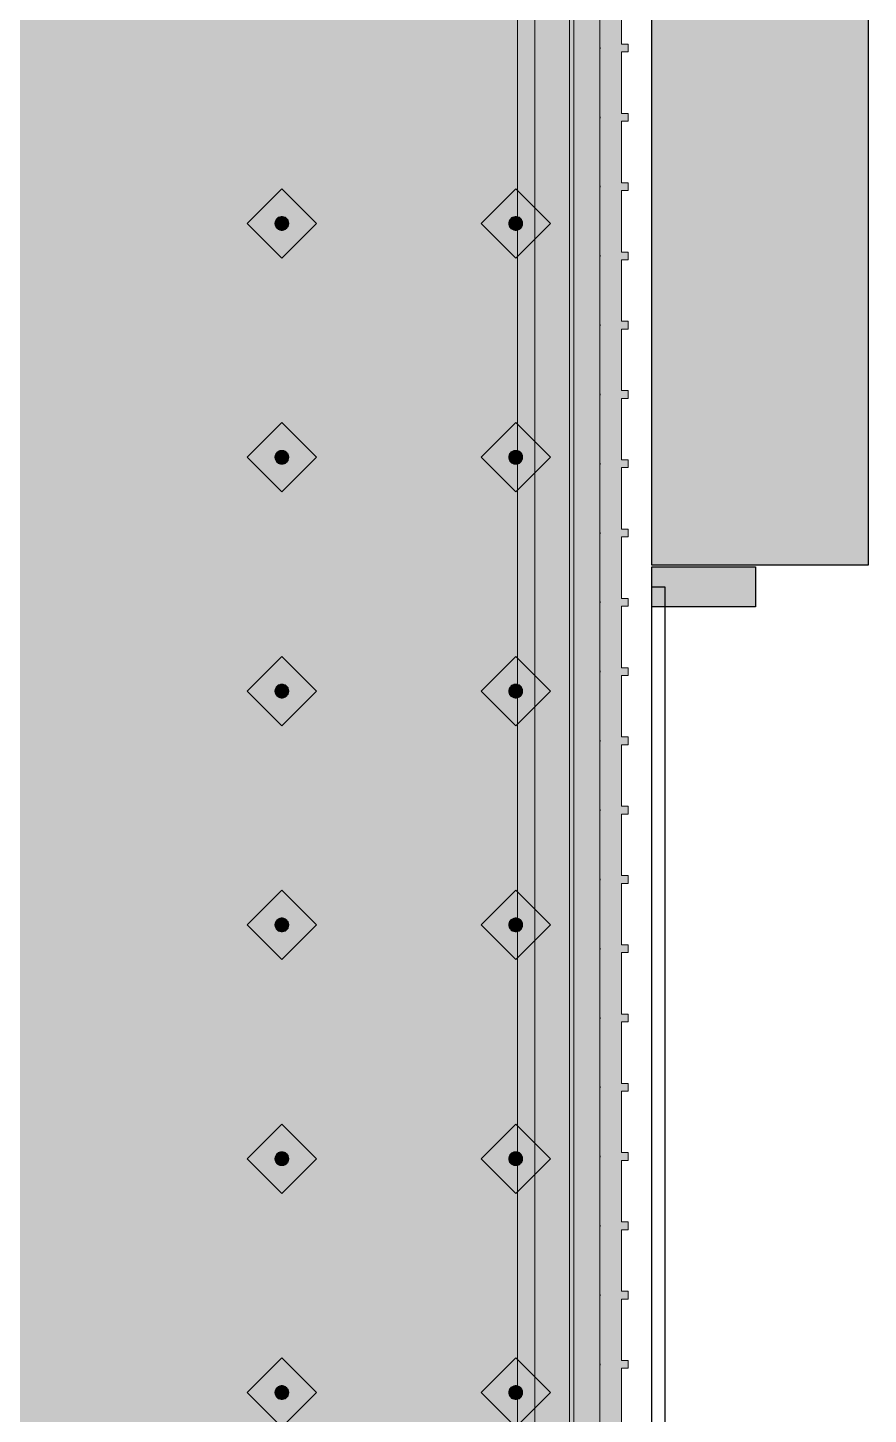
# Model space of a CAD drawing. Header units: metres. Extents: x 2172.2 to 2210.6, y 415.3 to 458.1.
# Drawn here: x 2209.591 to 2210.561, y 434.449 to 436.05 of the extents above; entities that cross this region are included whole.
import ezdxf

# ---------------------------------------------------------------- set-up
doc = ezdxf.new("R2010")
doc.units = ezdxf.units.M
for name, color, linetype, lineweight in [('NC_N1_BANQUETTES', 7, 'CONTINUOUS', 13), ('NC_N1_FLOOR_DECOR', 32, 'CONTINUOUS', 13), ('NC_N1_GLAZING', 4, 'CONTINUOUS', 13), ('NC_N1_WALLS', 7, 'CONTINUOUS', 25)]:
    doc.layers.add(name, color=color, linetype=linetype, lineweight=lineweight)

# ---------------------------------------------------------------- blocks, each defined once
blk = doc.blocks.new('NC_N1_ARCHITECTURE')
at = {"layer": 'NC_N1_WALLS', "true_color": 0xe7e6e1}
for points in [[(20.31142, 2.791096), (20.56142, 2.791096), (20.56142, 1.429485), (20.31142, 1.429485)], [(20.431419, 1.427485), (20.431419, 1.381485), (20.31142, 1.381485), (20.31142, 1.427485)]]:
    blk.add_hatch(color=256, dxfattribs=at).paths.add_polyline_path(points)
at = {"layer": 'NC_N1_GLAZING', "linetype": 'CONTINUOUS', "lineweight": -2}
blk.add_lwpolyline([(20.32642, -3.945515), (20.31142, -3.945515), (20.31142, 1.404485), (20.32642, 1.404485)], close=True, dxfattribs=at)
at = {"layer": 'NC_N1_WALLS', "linetype": 'CONTINUOUS', "lineweight": -2}
for points in [[(20.31142, 2.791096), (20.56142, 2.791096), (20.56142, 1.429485), (20.31142, 1.429485)], [(20.431419, 1.427485), (20.431419, 1.381485), (20.31142, 1.381485), (20.31142, 1.427485)]]:
    blk.add_lwpolyline(points, close=True, dxfattribs=at)
blk = doc.blocks.new('NC_N1_MIXED_FLOOR_TRIANGLE_L_3')
at = {"true_color": 0xeff0ee}
h = blk.add_hatch(color=256, dxfattribs=at)
h.dxf.hatch_style = 1
h.paths.add_polyline_path([(20.1194, 2.6407), (20.1194, 2.6399), (20.1195, 2.6395), (20.1202, 2.6236), (20.1205, 2.6212), (20.1209, 2.6188), (20.1217, 2.6165), (20.1226, 2.6142), (20.1238, 2.612), (20.1251, 2.61), (20.1267, 2.6081), (20.1284, 2.6064), (20.1303, 2.6048), (20.1323, 2.6034), (20.1345, 2.6023), (20.1368, 2.6013), (20.1391, 2.6006), (20.1415, 2.6001), (20.143, 2.6), (20.144, 2.5999), (20.1598, 2.5991), (20.1611, 2.5991), (20.2171, 2.5991), (20.2514, 2.5991), (20.2514, -5.093), (12.4273, 2.7311), (20.1194, 2.7311), (20.1194, 2.6753)])
at = {"color": 0, "linetype": 'CONTINUOUS', "lineweight": -2, "true_color": 0xa5b2b8}
blk.add_lwpolyline([(20.2514, 2.5991), (20.2514, -5.093)], dxfattribs=at)
at = {"color": 0, "linetype": 'CONTINUOUS', "lineweight": -2, "true_color": 0xa38246}
for points in [[(20.2164, 2.5641), (20.2164, -5.0085)], [(20.1564, 2.5042), (20.1564, -4.8636)]]:
    blk.add_lwpolyline(points, dxfattribs=at)
at = {"color": 0, "linetype": 'CONTINUOUS', "lineweight": -2, "true_color": 0x778fa0}
blk.add_lwpolyline([(20.1764, 2.5241), (20.1764, -4.9119)], dxfattribs=at)
blk = doc.blocks.new('NC_N1_TRIANGLE_L_BANQUETTE')
at = {"true_color": 0x778fa0}
h = blk.add_hatch(color=256, dxfattribs=at)
h.dxf.hatch_style = 1
h.paths.add_polyline_path([(0.027, 0.92), (0.027, 0.929), (0.035, 0.929), (0.035, 1), (0.027, 1), (0.027, 1.009), (0.035, 1.009), (0.035, 1.08), (0.027, 1.08), (0.027, 1.089), (0.035, 1.089), (0.035, 1.16), (0.027, 1.16), (0.027, 1.169), (0.035, 1.169), (0.035, 1.24), (0.027, 1.24), (0.027, 1.249), (0.035, 1.249), (0.035, 1.32), (0.027, 1.32), (0.027, 1.329), (0.035, 1.329), (0.035, 1.4), (0.027, 1.4), (0.027, 1.409), (0.035, 1.409), (0.035, 1.48), (0.027, 1.48), (0.027, 1.489), (0.035, 1.489), (0.035, 1.56), (0.027, 1.56), (0.027, 1.569), (0.035, 1.569), (0.035, 1.64), (0.027, 1.64), (0.027, 1.649), (0.035, 1.649), (0.035, 1.72), (0.027, 1.72), (0.027, 1.729), (0.035, 1.729), (0.035, 1.8), (0.027, 1.8), (0.027, 1.809), (0.035, 1.809), (0.035, 1.88), (0.027, 1.88), (0.027, 1.889), (0.035, 1.889), (0.035, 1.96), (0.027, 1.96), (0.027, 1.969), (0.035, 1.969), (0.035, 2.04), (0.027, 2.04), (0.027, 2.049), (0.035, 2.049), (0.035, 2.12), (0.027, 2.12), (0.027, 2.129), (0.035, 2.129), (0.035, 2.2), (0.027, 2.2), (0.027, 2.209), (0.035, 2.209), (0.035, 2.28), (0.027, 2.28), (0.027, 2.289), (0.035, 2.289), (0.035, 2.36), (0.027, 2.36), (0.027, 2.369), (0.035, 2.369), (0.035, 2.44), (0.027, 2.44), (0.027, 2.449), (0.035, 2.449), (0.035, 2.52), (0.027, 2.52), (0.027, 2.529), (0.035, 2.529), (0.035, 2.6), (0.027, 2.6), (0.027, 2.609), (0.035, 2.609), (0.035, 2.68), (0.027, 2.68), (0.027, 2.689), (0.035, 2.689), (0.035, 2.76), (0.027, 2.76), (0.027, 2.769), (0.035, 2.769), (0.035, 2.84), (0.027, 2.84), (0.027, 2.849), (0.035, 2.849), (0.035, 2.92), (0.027, 2.92), (0.027, 2.929), (0.035, 2.929), (0.035, 3), (0.027, 3), (0.027, 3.009), (0.035, 3.009), (0.035, 3.08), (0.027, 3.08), (0.027, 3.089), (0.035, 3.089), (0.035, 3.16), (0.027, 3.16), (0.027, 3.169), (0.035, 3.169), (0.035, 3.24), (0.027, 3.24), (0.027, 3.249), (0.035, 3.249), (0.035, 3.32), (0.027, 3.32), (0.027, 3.329), (0.035, 3.329), (0.035, 3.4), (0.027, 3.4), (0.027, 3.409), (0.035, 3.409), (0.035, 3.48), (0.027, 3.48), (0.027, 3.489), (0.035, 3.489), (0.035, 3.56), (0.027, 3.56), (0.027, 3.569), (0.035, 3.569), (0.035, 3.64), (0.027, 3.64), (0.027, 3.649), (0.035, 3.649), (0.035, 3.72), (0.027, 3.72), (0.027, 3.729), (0.035, 3.729), (0.035, 3.8), (0.027, 3.8), (0.027, 3.809), (0.035, 3.809), (0.035, 3.88), (0.027, 3.88), (0.027, 3.889), (0.035, 3.889), (0.035, 3.96), (0.027, 3.96), (0.027, 3.969), (0.035, 3.969), (0.035, 4.04), (0.027, 4.04), (0.027, 4.049), (0.035, 4.049), (0.035, 4.12), (0.027, 4.12), (0.027, 4.129), (0.035, 4.129), (0.035, 4.2), (0.027, 4.2), (0.027, 4.209), (0.035, 4.209), (0.035, 4.28), (0.027, 4.28), (0.027, 4.289), (0.035, 4.289), (0.035, 4.35), (0.8, 4.35), (0.8, 0.8), (4.35, 0.8), (4.35, 0.035), (4.289, 0.035), (4.289, 0.027), (4.28, 0.027), (4.28, 0.035), (4.209, 0.035), (4.209, 0.027), (4.2, 0.027), (4.2, 0.035), (4.129, 0.035), (4.129, 0.027), (4.12, 0.027), (4.12, 0.035), (4.049, 0.035), (4.049, 0.027), (4.04, 0.027), (4.04, 0.035), (3.969, 0.035), (3.969, 0.027), (3.96, 0.027), (3.96, 0.035), (3.889, 0.035), (3.889, 0.027), (3.88, 0.027), (3.88, 0.035), (3.809, 0.035), (3.809, 0.027), (3.8, 0.027), (3.8, 0.035), (3.729, 0.035), (3.729, 0.027), (3.72, 0.027), (3.72, 0.035), (3.649, 0.035), (3.649, 0.027), (3.64, 0.027), (3.64, 0.035), (3.569, 0.035), (3.569, 0.027), (3.56, 0.027), (3.56, 0.035), (3.489, 0.035), (3.489, 0.027), (3.48, 0.027), (3.48, 0.035), (3.409, 0.035), (3.409, 0.027), (3.4, 0.027), (3.4, 0.035), (3.329, 0.035), (3.329, 0.027), (3.32, 0.027), (3.32, 0.035), (3.249, 0.035), (3.249, 0.027), (3.24, 0.027), (3.24, 0.035), (3.169, 0.035), (3.169, 0.027), (3.16, 0.027), (3.16, 0.035), (3.089, 0.035), (3.089, 0.027), (3.08, 0.027), (3.08, 0.035), (3.009, 0.035), (3.009, 0.027), (3, 0.027), (3, 0.035), (2.929, 0.035), (2.929, 0.027), (2.92, 0.027), (2.92, 0.035), (2.849, 0.035), (2.849, 0.027), (2.84, 0.027), (2.84, 0.035), (2.769, 0.035), (2.769, 0.027), (2.76, 0.027), (2.76, 0.035), (2.689, 0.035), (2.689, 0.027), (2.68, 0.027), (2.68, 0.035), (2.609, 0.035), (2.609, 0.027), (2.6, 0.027), (2.6, 0.035), (2.529, 0.035), (2.529, 0.027), (2.52, 0.027), (2.52, 0.035), (2.449, 0.035), (2.449, 0.027), (2.44, 0.027), (2.44, 0.035), (2.369, 0.035), (2.369, 0.027), (2.36, 0.027), (2.36, 0.035), (2.289, 0.035), (2.289, 0.027), (2.28, 0.027), (2.28, 0.035), (2.209, 0.035), (2.209, 0.027), (2.2, 0.027), (2.2, 0.035), (2.129, 0.035), (2.129, 0.027), (2.12, 0.027), (2.12, 0.035), (2.049, 0.035), (2.049, 0.027), (2.04, 0.027), (2.04, 0.035), (1.969, 0.035), (1.969, 0.027), (1.96, 0.027), (1.96, 0.035), (1.889, 0.035), (1.889, 0.027), (1.88, 0.027), (1.88, 0.035), (1.809, 0.035), (1.809, 0.027), (1.8, 0.027), (1.8, 0.035), (1.729, 0.035), (1.729, 0.027), (1.72, 0.027), (1.72, 0.035), (1.649, 0.035), (1.649, 0.027), (1.64, 0.027), (1.64, 0.035), (1.569, 0.035), (1.569, 0.027), (1.56, 0.027), (1.56, 0.035), (1.489, 0.035), (1.489, 0.027), (1.48, 0.027), (1.48, 0.035), (1.409, 0.035), (1.409, 0.027), (1.4, 0.027), (1.4, 0.035), (1.329, 0.035), (1.329, 0.027), (1.32, 0.027), (1.32, 0.035), (1.249, 0.035), (1.249, 0.027), (1.24, 0.027), (1.24, 0.035), (1.169, 0.035), (1.169, 0.027), (1.16, 0.027), (1.16, 0.035), (1.089, 0.035), (1.089, 0.027), (1.08, 0.027), (1.08, 0.035), (1.009, 0.035), (1.009, 0.027), (1, 0.027), (1, 0.035), (0.929, 0.035), (0.929, 0.027), (0.92, 0.027), (0.92, 0.035), (0.849, 0.035), (0.849, 0.027), (0.84, 0.027), (0.84, 0.035), (0.769, 0.035), (0.769, 0.027), (0.76, 0.027), (0.76, 0.035), (0.689, 0.035), (0.689, 0.027), (0.68, 0.027), (0.68, 0.035), (0.609, 0.035), (0.609, 0.027), (0.6, 0.027), (0.6, 0.035), (0.529, 0.035), (0.529, 0.027), (0.52, 0.027), (0.52, 0.035), (0.45, 0.035), (0.45, 0.048), (0.448, 0.048), (0.448, 0.092), (0.45, 0.092), (0.45, 0.45), (0.035, 0.45), (0.035, 0.52), (0.027, 0.52), (0.027, 0.529), (0.035, 0.529), (0.035, 0.6), (0.027, 0.6), (0.027, 0.609), (0.035, 0.609), (0.035, 0.68), (0.027, 0.68), (0.027, 0.689), (0.035, 0.689), (0.035, 0.76), (0.027, 0.76), (0.027, 0.769), (0.035, 0.769), (0.035, 0.84), (0.027, 0.84), (0.027, 0.849), (0.035, 0.849), (0.035, 0.92)])
at = {"true_color": 0xa38246}
h = blk.add_hatch(color=256, dxfattribs=at)
h.dxf.hatch_style = 1
h.paths.add_polyline_path([(0.165, 2.317), (0.165, 2.3162), (0.1648, 2.3154), (0.1647, 2.3147), (0.1644, 2.3139), (0.1641, 2.3132), (0.1637, 2.3126), (0.1632, 2.3119), (0.1627, 2.3113), (0.1621, 2.3108), (0.1614, 2.3103), (0.1608, 2.3099), (0.1601, 2.3096), (0.1593, 2.3093), (0.1586, 2.3092), (0.1578, 2.309), (0.157, 2.309), (0.1562, 2.309), (0.1554, 2.3092), (0.1547, 2.3093), (0.1539, 2.3096), (0.1532, 2.3099), (0.1526, 2.3103), (0.1519, 2.3108), (0.1513, 2.3113), (0.1508, 2.3119), (0.1503, 2.3126), (0.1499, 2.3132), (0.1496, 2.3139), (0.1493, 2.3147), (0.1492, 2.3154), (0.149, 2.3162), (0.149, 2.317), (0.149, 2.3178), (0.1492, 2.3186), (0.1493, 2.3193), (0.1496, 2.3201), (0.1499, 2.3208), (0.1503, 2.3214), (0.1508, 2.3221), (0.1513, 2.3227), (0.1519, 2.3232), (0.1526, 2.3237), (0.1532, 2.3241), (0.1539, 2.3244), (0.1547, 2.3247), (0.1554, 2.3248), (0.1562, 2.325), (0.157, 2.325), (0.1578, 2.325), (0.1586, 2.3248), (0.1593, 2.3247), (0.1601, 2.3244), (0.1608, 2.3241), (0.1614, 2.3237), (0.1621, 2.3232), (0.1627, 2.3227), (0.1632, 2.3221), (0.1637, 2.3214), (0.1641, 2.3208), (0.1644, 2.3201), (0.1647, 2.3193), (0.1648, 2.3186), (0.165, 2.3178)])
h = blk.add_hatch(color=256, dxfattribs=at)
h.dxf.hatch_style = 1
h.paths.add_polyline_path([(0.435, 2.317), (0.435, 2.3162), (0.4348, 2.3154), (0.4347, 2.3147), (0.4344, 2.3139), (0.4341, 2.3132), (0.4337, 2.3126), (0.4332, 2.3119), (0.4327, 2.3113), (0.4321, 2.3108), (0.4314, 2.3103), (0.4308, 2.3099), (0.4301, 2.3096), (0.4293, 2.3093), (0.4286, 2.3092), (0.4278, 2.309), (0.427, 2.309), (0.4262, 2.309), (0.4254, 2.3092), (0.4247, 2.3093), (0.4239, 2.3096), (0.4232, 2.3099), (0.4226, 2.3103), (0.4219, 2.3108), (0.4213, 2.3113), (0.4208, 2.3119), (0.4203, 2.3126), (0.4199, 2.3132), (0.4196, 2.3139), (0.4193, 2.3147), (0.4192, 2.3154), (0.419, 2.3162), (0.419, 2.317), (0.419, 2.3178), (0.4192, 2.3186), (0.4193, 2.3193), (0.4196, 2.3201), (0.4199, 2.3208), (0.4203, 2.3214), (0.4208, 2.3221), (0.4213, 2.3227), (0.4219, 2.3232), (0.4226, 2.3237), (0.4232, 2.3241), (0.4239, 2.3244), (0.4247, 2.3247), (0.4254, 2.3248), (0.4262, 2.325), (0.427, 2.325), (0.4278, 2.325), (0.4286, 2.3248), (0.4293, 2.3247), (0.4301, 2.3244), (0.4308, 2.3241), (0.4314, 2.3237), (0.4321, 2.3232), (0.4327, 2.3227), (0.4332, 2.3221), (0.4337, 2.3214), (0.4341, 2.3208), (0.4344, 2.3201), (0.4347, 2.3193), (0.4348, 2.3186), (0.435, 2.3178)])
h = blk.add_hatch(color=256, dxfattribs=at)
h.dxf.hatch_style = 1
h.paths.add_polyline_path([(0.165, 2.047), (0.165, 2.0462), (0.1648, 2.0454), (0.1647, 2.0447), (0.1644, 2.0439), (0.1641, 2.0432), (0.1637, 2.0426), (0.1632, 2.0419), (0.1627, 2.0413), (0.1621, 2.0408), (0.1614, 2.0403), (0.1608, 2.0399), (0.1601, 2.0396), (0.1593, 2.0393), (0.1586, 2.0392), (0.1578, 2.039), (0.157, 2.039), (0.1562, 2.039), (0.1554, 2.0392), (0.1547, 2.0393), (0.1539, 2.0396), (0.1532, 2.0399), (0.1526, 2.0403), (0.1519, 2.0408), (0.1513, 2.0413), (0.1508, 2.0419), (0.1503, 2.0426), (0.1499, 2.0432), (0.1496, 2.0439), (0.1493, 2.0447), (0.1492, 2.0454), (0.149, 2.0462), (0.149, 2.047), (0.149, 2.0478), (0.1492, 2.0486), (0.1493, 2.0493), (0.1496, 2.0501), (0.1499, 2.0508), (0.1503, 2.0514), (0.1508, 2.0521), (0.1513, 2.0527), (0.1519, 2.0532), (0.1526, 2.0537), (0.1532, 2.0541), (0.1539, 2.0544), (0.1547, 2.0547), (0.1554, 2.0548), (0.1562, 2.055), (0.157, 2.055), (0.1578, 2.055), (0.1586, 2.0548), (0.1593, 2.0547), (0.1601, 2.0544), (0.1608, 2.0541), (0.1614, 2.0537), (0.1621, 2.0532), (0.1627, 2.0527), (0.1632, 2.0521), (0.1637, 2.0514), (0.1641, 2.0508), (0.1644, 2.0501), (0.1647, 2.0493), (0.1648, 2.0486), (0.165, 2.0478)])
h = blk.add_hatch(color=256, dxfattribs=at)
h.dxf.hatch_style = 1
h.paths.add_polyline_path([(0.435, 2.047), (0.435, 2.0462), (0.4348, 2.0454), (0.4347, 2.0447), (0.4344, 2.0439), (0.4341, 2.0432), (0.4337, 2.0426), (0.4332, 2.0419), (0.4327, 2.0413), (0.4321, 2.0408), (0.4314, 2.0403), (0.4308, 2.0399), (0.4301, 2.0396), (0.4293, 2.0393), (0.4286, 2.0392), (0.4278, 2.039), (0.427, 2.039), (0.4262, 2.039), (0.4254, 2.0392), (0.4247, 2.0393), (0.4239, 2.0396), (0.4232, 2.0399), (0.4226, 2.0403), (0.4219, 2.0408), (0.4213, 2.0413), (0.4208, 2.0419), (0.4203, 2.0426), (0.4199, 2.0432), (0.4196, 2.0439), (0.4193, 2.0447), (0.4192, 2.0454), (0.419, 2.0462), (0.419, 2.047), (0.419, 2.0478), (0.4192, 2.0486), (0.4193, 2.0493), (0.4196, 2.0501), (0.4199, 2.0508), (0.4203, 2.0514), (0.4208, 2.0521), (0.4213, 2.0527), (0.4219, 2.0532), (0.4226, 2.0537), (0.4232, 2.0541), (0.4239, 2.0544), (0.4247, 2.0547), (0.4254, 2.0548), (0.4262, 2.055), (0.427, 2.055), (0.4278, 2.055), (0.4286, 2.0548), (0.4293, 2.0547), (0.4301, 2.0544), (0.4308, 2.0541), (0.4314, 2.0537), (0.4321, 2.0532), (0.4327, 2.0527), (0.4332, 2.0521), (0.4337, 2.0514), (0.4341, 2.0508), (0.4344, 2.0501), (0.4347, 2.0493), (0.4348, 2.0486), (0.435, 2.0478)])
h = blk.add_hatch(color=256, dxfattribs=at)
h.dxf.hatch_style = 1
h.paths.add_polyline_path([(0.165, 1.777), (0.165, 1.7762), (0.1648, 1.7754), (0.1647, 1.7747), (0.1644, 1.7739), (0.1641, 1.7732), (0.1637, 1.7726), (0.1632, 1.7719), (0.1627, 1.7713), (0.1621, 1.7708), (0.1614, 1.7703), (0.1608, 1.7699), (0.1601, 1.7696), (0.1593, 1.7693), (0.1586, 1.7692), (0.1578, 1.769), (0.157, 1.769), (0.1562, 1.769), (0.1554, 1.7692), (0.1547, 1.7693), (0.1539, 1.7696), (0.1532, 1.7699), (0.1526, 1.7703), (0.1519, 1.7708), (0.1513, 1.7713), (0.1508, 1.7719), (0.1503, 1.7726), (0.1499, 1.7732), (0.1496, 1.7739), (0.1493, 1.7747), (0.1492, 1.7754), (0.149, 1.7762), (0.149, 1.777), (0.149, 1.7778), (0.1492, 1.7786), (0.1493, 1.7793), (0.1496, 1.7801), (0.1499, 1.7808), (0.1503, 1.7814), (0.1508, 1.7821), (0.1513, 1.7827), (0.1519, 1.7832), (0.1526, 1.7837), (0.1532, 1.7841), (0.1539, 1.7844), (0.1547, 1.7847), (0.1554, 1.7848), (0.1562, 1.785), (0.157, 1.785), (0.1578, 1.785), (0.1586, 1.7848), (0.1593, 1.7847), (0.1601, 1.7844), (0.1608, 1.7841), (0.1614, 1.7837), (0.1621, 1.7832), (0.1627, 1.7827), (0.1632, 1.7821), (0.1637, 1.7814), (0.1641, 1.7808), (0.1644, 1.7801), (0.1647, 1.7793), (0.1648, 1.7786), (0.165, 1.7778)])
h = blk.add_hatch(color=256, dxfattribs=at)
h.dxf.hatch_style = 1
h.paths.add_polyline_path([(0.435, 1.777), (0.435, 1.7762), (0.4348, 1.7754), (0.4347, 1.7747), (0.4344, 1.7739), (0.4341, 1.7732), (0.4337, 1.7726), (0.4332, 1.7719), (0.4327, 1.7713), (0.4321, 1.7708), (0.4314, 1.7703), (0.4308, 1.7699), (0.4301, 1.7696), (0.4293, 1.7693), (0.4286, 1.7692), (0.4278, 1.769), (0.427, 1.769), (0.4262, 1.769), (0.4254, 1.7692), (0.4247, 1.7693), (0.4239, 1.7696), (0.4232, 1.7699), (0.4226, 1.7703), (0.4219, 1.7708), (0.4213, 1.7713), (0.4208, 1.7719), (0.4203, 1.7726), (0.4199, 1.7732), (0.4196, 1.7739), (0.4193, 1.7747), (0.4192, 1.7754), (0.419, 1.7762), (0.419, 1.777), (0.419, 1.7778), (0.4192, 1.7786), (0.4193, 1.7793), (0.4196, 1.7801), (0.4199, 1.7808), (0.4203, 1.7814), (0.4208, 1.7821), (0.4213, 1.7827), (0.4219, 1.7832), (0.4226, 1.7837), (0.4232, 1.7841), (0.4239, 1.7844), (0.4247, 1.7847), (0.4254, 1.7848), (0.4262, 1.785), (0.427, 1.785), (0.4278, 1.785), (0.4286, 1.7848), (0.4293, 1.7847), (0.4301, 1.7844), (0.4308, 1.7841), (0.4314, 1.7837), (0.4321, 1.7832), (0.4327, 1.7827), (0.4332, 1.7821), (0.4337, 1.7814), (0.4341, 1.7808), (0.4344, 1.7801), (0.4347, 1.7793), (0.4348, 1.7786), (0.435, 1.7778)])
h = blk.add_hatch(color=256, dxfattribs=at)
h.dxf.hatch_style = 1
h.paths.add_polyline_path([(0.165, 1.507), (0.165, 1.5062), (0.1648, 1.5054), (0.1647, 1.5047), (0.1644, 1.5039), (0.1641, 1.5032), (0.1637, 1.5026), (0.1632, 1.5019), (0.1627, 1.5013), (0.1621, 1.5008), (0.1614, 1.5003), (0.1608, 1.4999), (0.1601, 1.4996), (0.1593, 1.4993), (0.1586, 1.4992), (0.1578, 1.499), (0.157, 1.499), (0.1562, 1.499), (0.1554, 1.4992), (0.1547, 1.4993), (0.1539, 1.4996), (0.1532, 1.4999), (0.1526, 1.5003), (0.1519, 1.5008), (0.1513, 1.5013), (0.1508, 1.5019), (0.1503, 1.5026), (0.1499, 1.5032), (0.1496, 1.5039), (0.1493, 1.5047), (0.1492, 1.5054), (0.149, 1.5062), (0.149, 1.507), (0.149, 1.5078), (0.1492, 1.5086), (0.1493, 1.5093), (0.1496, 1.5101), (0.1499, 1.5108), (0.1503, 1.5114), (0.1508, 1.5121), (0.1513, 1.5127), (0.1519, 1.5132), (0.1526, 1.5137), (0.1532, 1.5141), (0.1539, 1.5144), (0.1547, 1.5147), (0.1554, 1.5148), (0.1562, 1.515), (0.157, 1.515), (0.1578, 1.515), (0.1586, 1.5148), (0.1593, 1.5147), (0.1601, 1.5144), (0.1608, 1.5141), (0.1614, 1.5137), (0.1621, 1.5132), (0.1627, 1.5127), (0.1632, 1.5121), (0.1637, 1.5114), (0.1641, 1.5108), (0.1644, 1.5101), (0.1647, 1.5093), (0.1648, 1.5086), (0.165, 1.5078)])
h = blk.add_hatch(color=256, dxfattribs=at)
h.dxf.hatch_style = 1
h.paths.add_polyline_path([(0.435, 1.507), (0.435, 1.5062), (0.4348, 1.5054), (0.4347, 1.5047), (0.4344, 1.5039), (0.4341, 1.5032), (0.4337, 1.5026), (0.4332, 1.5019), (0.4327, 1.5013), (0.4321, 1.5008), (0.4314, 1.5003), (0.4308, 1.4999), (0.4301, 1.4996), (0.4293, 1.4993), (0.4286, 1.4992), (0.4278, 1.499), (0.427, 1.499), (0.4262, 1.499), (0.4254, 1.4992), (0.4247, 1.4993), (0.4239, 1.4996), (0.4232, 1.4999), (0.4226, 1.5003), (0.4219, 1.5008), (0.4213, 1.5013), (0.4208, 1.5019), (0.4203, 1.5026), (0.4199, 1.5032), (0.4196, 1.5039), (0.4193, 1.5047), (0.4192, 1.5054), (0.419, 1.5062), (0.419, 1.507), (0.419, 1.5078), (0.4192, 1.5086), (0.4193, 1.5093), (0.4196, 1.5101), (0.4199, 1.5108), (0.4203, 1.5114), (0.4208, 1.5121), (0.4213, 1.5127), (0.4219, 1.5132), (0.4226, 1.5137), (0.4232, 1.5141), (0.4239, 1.5144), (0.4247, 1.5147), (0.4254, 1.5148), (0.4262, 1.515), (0.427, 1.515), (0.4278, 1.515), (0.4286, 1.5148), (0.4293, 1.5147), (0.4301, 1.5144), (0.4308, 1.5141), (0.4314, 1.5137), (0.4321, 1.5132), (0.4327, 1.5127), (0.4332, 1.5121), (0.4337, 1.5114), (0.4341, 1.5108), (0.4344, 1.5101), (0.4347, 1.5093), (0.4348, 1.5086), (0.435, 1.5078)])
h = blk.add_hatch(color=256, dxfattribs=at)
h.dxf.hatch_style = 1
h.paths.add_polyline_path([(0.165, 1.237), (0.165, 1.2362), (0.1648, 1.2354), (0.1647, 1.2347), (0.1644, 1.2339), (0.1641, 1.2332), (0.1637, 1.2326), (0.1632, 1.2319), (0.1627, 1.2313), (0.1621, 1.2308), (0.1614, 1.2303), (0.1608, 1.2299), (0.1601, 1.2296), (0.1593, 1.2293), (0.1586, 1.2292), (0.1578, 1.229), (0.157, 1.229), (0.1562, 1.229), (0.1554, 1.2292), (0.1547, 1.2293), (0.1539, 1.2296), (0.1532, 1.2299), (0.1526, 1.2303), (0.1519, 1.2308), (0.1513, 1.2313), (0.1508, 1.2319), (0.1503, 1.2326), (0.1499, 1.2332), (0.1496, 1.2339), (0.1493, 1.2347), (0.1492, 1.2354), (0.149, 1.2362), (0.149, 1.237), (0.149, 1.2378), (0.1492, 1.2386), (0.1493, 1.2393), (0.1496, 1.2401), (0.1499, 1.2408), (0.1503, 1.2414), (0.1508, 1.2421), (0.1513, 1.2427), (0.1519, 1.2432), (0.1526, 1.2437), (0.1532, 1.2441), (0.1539, 1.2444), (0.1547, 1.2447), (0.1554, 1.2448), (0.1562, 1.245), (0.157, 1.245), (0.1578, 1.245), (0.1586, 1.2448), (0.1593, 1.2447), (0.1601, 1.2444), (0.1608, 1.2441), (0.1614, 1.2437), (0.1621, 1.2432), (0.1627, 1.2427), (0.1632, 1.2421), (0.1637, 1.2414), (0.1641, 1.2408), (0.1644, 1.2401), (0.1647, 1.2393), (0.1648, 1.2386), (0.165, 1.2378)])
h = blk.add_hatch(color=256, dxfattribs=at)
h.dxf.hatch_style = 1
h.paths.add_polyline_path([(0.435, 1.237), (0.435, 1.2362), (0.4348, 1.2354), (0.4347, 1.2347), (0.4344, 1.2339), (0.4341, 1.2332), (0.4337, 1.2326), (0.4332, 1.2319), (0.4327, 1.2313), (0.4321, 1.2308), (0.4314, 1.2303), (0.4308, 1.2299), (0.4301, 1.2296), (0.4293, 1.2293), (0.4286, 1.2292), (0.4278, 1.229), (0.427, 1.229), (0.4262, 1.229), (0.4254, 1.2292), (0.4247, 1.2293), (0.4239, 1.2296), (0.4232, 1.2299), (0.4226, 1.2303), (0.4219, 1.2308), (0.4213, 1.2313), (0.4208, 1.2319), (0.4203, 1.2326), (0.4199, 1.2332), (0.4196, 1.2339), (0.4193, 1.2347), (0.4192, 1.2354), (0.419, 1.2362), (0.419, 1.237), (0.419, 1.2378), (0.4192, 1.2386), (0.4193, 1.2393), (0.4196, 1.2401), (0.4199, 1.2408), (0.4203, 1.2414), (0.4208, 1.2421), (0.4213, 1.2427), (0.4219, 1.2432), (0.4226, 1.2437), (0.4232, 1.2441), (0.4239, 1.2444), (0.4247, 1.2447), (0.4254, 1.2448), (0.4262, 1.245), (0.427, 1.245), (0.4278, 1.245), (0.4286, 1.2448), (0.4293, 1.2447), (0.4301, 1.2444), (0.4308, 1.2441), (0.4314, 1.2437), (0.4321, 1.2432), (0.4327, 1.2427), (0.4332, 1.2421), (0.4337, 1.2414), (0.4341, 1.2408), (0.4344, 1.2401), (0.4347, 1.2393), (0.4348, 1.2386), (0.435, 1.2378)])
h = blk.add_hatch(color=256, dxfattribs=at)
h.dxf.hatch_style = 1
h.paths.add_polyline_path([(0.165, 0.967), (0.165, 0.9662), (0.1648, 0.9654), (0.1647, 0.9647), (0.1644, 0.9639), (0.1641, 0.9632), (0.1637, 0.9626), (0.1632, 0.9619), (0.1627, 0.9613), (0.1621, 0.9608), (0.1614, 0.9603), (0.1608, 0.9599), (0.1601, 0.9596), (0.1593, 0.9593), (0.1586, 0.9592), (0.1578, 0.959), (0.157, 0.959), (0.1562, 0.959), (0.1554, 0.9592), (0.1547, 0.9593), (0.1539, 0.9596), (0.1532, 0.9599), (0.1526, 0.9603), (0.1519, 0.9608), (0.1513, 0.9613), (0.1508, 0.9619), (0.1503, 0.9626), (0.1499, 0.9632), (0.1496, 0.9639), (0.1493, 0.9647), (0.1492, 0.9654), (0.149, 0.9662), (0.149, 0.967), (0.149, 0.9678), (0.1492, 0.9686), (0.1493, 0.9693), (0.1496, 0.9701), (0.1499, 0.9708), (0.1503, 0.9714), (0.1508, 0.9721), (0.1513, 0.9727), (0.1519, 0.9732), (0.1526, 0.9737), (0.1532, 0.9741), (0.1539, 0.9744), (0.1547, 0.9747), (0.1554, 0.9748), (0.1562, 0.975), (0.157, 0.975), (0.1578, 0.975), (0.1586, 0.9748), (0.1593, 0.9747), (0.1601, 0.9744), (0.1608, 0.9741), (0.1614, 0.9737), (0.1621, 0.9732), (0.1627, 0.9727), (0.1632, 0.9721), (0.1637, 0.9714), (0.1641, 0.9708), (0.1644, 0.9701), (0.1647, 0.9693), (0.1648, 0.9686), (0.165, 0.9678)])
h = blk.add_hatch(color=256, dxfattribs=at)
h.dxf.hatch_style = 1
h.paths.add_polyline_path([(0.435, 0.967), (0.435, 0.9662), (0.4348, 0.9654), (0.4347, 0.9647), (0.4344, 0.9639), (0.4341, 0.9632), (0.4337, 0.9626), (0.4332, 0.9619), (0.4327, 0.9613), (0.4321, 0.9608), (0.4314, 0.9603), (0.4308, 0.9599), (0.4301, 0.9596), (0.4293, 0.9593), (0.4286, 0.9592), (0.4278, 0.959), (0.427, 0.959), (0.4262, 0.959), (0.4254, 0.9592), (0.4247, 0.9593), (0.4239, 0.9596), (0.4232, 0.9599), (0.4226, 0.9603), (0.4219, 0.9608), (0.4213, 0.9613), (0.4208, 0.9619), (0.4203, 0.9626), (0.4199, 0.9632), (0.4196, 0.9639), (0.4193, 0.9647), (0.4192, 0.9654), (0.419, 0.9662), (0.419, 0.967), (0.419, 0.9678), (0.4192, 0.9686), (0.4193, 0.9693), (0.4196, 0.9701), (0.4199, 0.9708), (0.4203, 0.9714), (0.4208, 0.9721), (0.4213, 0.9727), (0.4219, 0.9732), (0.4226, 0.9737), (0.4232, 0.9741), (0.4239, 0.9744), (0.4247, 0.9747), (0.4254, 0.9748), (0.4262, 0.975), (0.427, 0.975), (0.4278, 0.975), (0.4286, 0.9748), (0.4293, 0.9747), (0.4301, 0.9744), (0.4308, 0.9741), (0.4314, 0.9737), (0.4321, 0.9732), (0.4327, 0.9727), (0.4332, 0.9721), (0.4337, 0.9714), (0.4341, 0.9708), (0.4344, 0.9701), (0.4347, 0.9693), (0.4348, 0.9686), (0.435, 0.9678)])
at = {"color": 0, "linetype": 'CONTINUOUS', "lineweight": -2, "true_color": 0x2d3540}
blk.add_lwpolyline([(0.035, 0.689), (0.035, 0.76), (0.027, 0.76), (0.027, 0.769), (0.035, 0.769), (0.035, 0.84), (0.027, 0.84), (0.027, 0.849), (0.035, 0.849), (0.035, 0.92), (0.027, 0.92), (0.027, 0.929), (0.035, 0.929), (0.035, 1), (0.027, 1), (0.027, 1.009), (0.035, 1.009), (0.035, 1.08), (0.027, 1.08), (0.027, 1.089), (0.035, 1.089), (0.035, 1.16), (0.027, 1.16), (0.027, 1.169), (0.035, 1.169), (0.035, 1.24), (0.027, 1.24), (0.027, 1.249), (0.035, 1.249), (0.035, 1.32), (0.027, 1.32), (0.027, 1.329), (0.035, 1.329), (0.035, 1.4), (0.027, 1.4), (0.027, 1.409), (0.035, 1.409), (0.035, 1.48), (0.027, 1.48), (0.027, 1.489), (0.035, 1.489), (0.035, 1.56), (0.027, 1.56), (0.027, 1.569), (0.035, 1.569), (0.035, 1.64), (0.027, 1.64), (0.027, 1.649), (0.035, 1.649), (0.035, 1.72), (0.027, 1.72), (0.027, 1.729), (0.035, 1.729), (0.035, 1.8), (0.027, 1.8), (0.027, 1.809), (0.035, 1.809), (0.035, 1.88), (0.027, 1.88), (0.027, 1.889), (0.035, 1.889), (0.035, 1.96), (0.027, 1.96), (0.027, 1.969), (0.035, 1.969), (0.035, 2.04), (0.027, 2.04), (0.027, 2.049), (0.035, 2.049), (0.035, 2.12), (0.027, 2.12), (0.027, 2.129), (0.035, 2.129), (0.035, 2.2), (0.027, 2.2), (0.027, 2.209), (0.035, 2.209), (0.035, 2.28), (0.027, 2.28), (0.027, 2.289), (0.035, 2.289), (0.035, 2.36)], dxfattribs=at)
at = {"color": 0, "linetype": 'CONTINUOUS', "lineweight": -2, "true_color": 0xa38246}
for points in [[(0.06, 0.689), (0.06, 0.76), (0.0599, 0.7625), (0.0596, 0.7645), (0.0599, 0.7665), (0.06, 0.769), (0.06, 0.84), (0.0599, 0.8425), (0.0596, 0.8445), (0.0599, 0.8465), (0.06, 0.849), (0.06, 0.92), (0.0599, 0.9225), (0.0596, 0.9245), (0.0599, 0.9265), (0.06, 0.929), (0.06, 1), (0.0599, 1.0025), (0.0596, 1.0045), (0.0599, 1.0065), (0.06, 1.009), (0.06, 1.08), (0.0599, 1.0825), (0.0596, 1.0845), (0.0599, 1.0865), (0.06, 1.089), (0.06, 1.16), (0.0599, 1.1625), (0.0596, 1.1645), (0.0599, 1.1665), (0.06, 1.169), (0.06, 1.24), (0.0599, 1.2425), (0.0596, 1.2445), (0.0599, 1.2465), (0.06, 1.249), (0.06, 1.32), (0.0599, 1.3225), (0.0596, 1.3245), (0.0599, 1.3265), (0.06, 1.329), (0.06, 1.4), (0.0599, 1.4025), (0.0596, 1.4045), (0.0599, 1.4065), (0.06, 1.409), (0.06, 1.48), (0.0599, 1.4825), (0.0596, 1.4845), (0.0599, 1.4865), (0.06, 1.489), (0.06, 1.56), (0.0599, 1.5625), (0.0596, 1.5645), (0.0599, 1.5665), (0.06, 1.569), (0.06, 1.64), (0.0599, 1.6425), (0.0596, 1.6445), (0.0599, 1.6465), (0.06, 1.649), (0.06, 1.72), (0.0599, 1.7225), (0.0596, 1.7245), (0.0599, 1.7265), (0.06, 1.729), (0.06, 1.8), (0.0599, 1.8025), (0.0596, 1.8045), (0.0599, 1.8065), (0.06, 1.809), (0.06, 1.88), (0.0599, 1.8825), (0.0596, 1.8845), (0.0599, 1.8865), (0.06, 1.889), (0.06, 1.96), (0.0599, 1.9625), (0.0596, 1.9645), (0.0599, 1.9665), (0.06, 1.969), (0.06, 2.04), (0.0599, 2.0425), (0.0596, 2.0445), (0.0599, 2.0465), (0.06, 2.049), (0.06, 2.12), (0.0599, 2.1225), (0.0596, 2.1245), (0.0599, 2.1265), (0.06, 2.129), (0.06, 2.2), (0.0599, 2.2025), (0.0596, 2.2045), (0.0599, 2.2065), (0.06, 2.209), (0.06, 2.28), (0.0599, 2.2825), (0.0596, 2.2845), (0.0599, 2.2865), (0.06, 2.289), (0.06, 2.36)], [(0.09, 0.689), (0.09, 0.76), (0.0898, 0.7645), (0.09, 0.769), (0.09, 0.84), (0.0898, 0.8445), (0.09, 0.849), (0.09, 0.92), (0.0898, 0.9245), (0.09, 0.929), (0.09, 1), (0.0898, 1.0045), (0.09, 1.009), (0.09, 1.08), (0.0898, 1.0845), (0.09, 1.089), (0.09, 1.16), (0.0898, 1.1645), (0.09, 1.169), (0.09, 1.24), (0.0898, 1.2445), (0.09, 1.249), (0.09, 1.32), (0.0898, 1.3245), (0.09, 1.329), (0.09, 1.4), (0.0898, 1.4045), (0.09, 1.409), (0.09, 1.48), (0.0898, 1.4845), (0.09, 1.489), (0.09, 1.56), (0.0898, 1.5645), (0.09, 1.569), (0.09, 1.64), (0.0898, 1.6445), (0.09, 1.649), (0.09, 1.72), (0.0898, 1.7245), (0.09, 1.729), (0.09, 1.8), (0.0898, 1.8045), (0.09, 1.809), (0.09, 1.88), (0.0898, 1.8845), (0.09, 1.889), (0.09, 1.96), (0.0898, 1.9645), (0.09, 1.969), (0.09, 2.04), (0.0898, 2.0445), (0.09, 2.049), (0.09, 2.12), (0.0898, 2.1245), (0.09, 2.129), (0.09, 2.2), (0.0898, 2.2045), (0.09, 2.209), (0.09, 2.28), (0.0898, 2.2845), (0.09, 2.289), (0.09, 2.36)]]:
    blk.add_lwpolyline(points, dxfattribs=at)
at = {"color": 0, "linetype": 'CONTINUOUS', "lineweight": -2, "true_color": 0xbfccd3}
for points in [[(0.157, 2.277), (0.197, 2.317), (0.157, 2.357), (0.117, 2.317)], [(0.427, 2.277), (0.467, 2.317), (0.427, 2.357), (0.387, 2.317)], [(0.157, 2.007), (0.197, 2.047), (0.157, 2.087), (0.117, 2.047)], [(0.427, 2.007), (0.467, 2.047), (0.427, 2.087), (0.387, 2.047)], [(0.157, 1.737), (0.197, 1.777), (0.157, 1.817), (0.117, 1.777)], [(0.427, 1.737), (0.467, 1.777), (0.427, 1.817), (0.387, 1.777)], [(0.157, 1.467), (0.197, 1.507), (0.157, 1.547), (0.117, 1.507)], [(0.427, 1.467), (0.467, 1.507), (0.427, 1.547), (0.387, 1.507)], [(0.157, 1.197), (0.197, 1.237), (0.157, 1.277), (0.117, 1.237)], [(0.427, 1.197), (0.467, 1.237), (0.427, 1.277), (0.387, 1.237)], [(0.157, 0.927), (0.197, 0.967), (0.157, 1.007), (0.117, 0.967)], [(0.427, 0.927), (0.467, 0.967), (0.427, 1.007), (0.387, 0.967)]]:
    blk.add_lwpolyline(points, close=True, dxfattribs=at)
at = {"color": 0, "linetype": 'CONTINUOUS', "lineweight": -2}
for points in [[(0.165, 2.317), (0.165, 2.3162), (0.1648, 2.3154), (0.1647, 2.3147), (0.1644, 2.3139), (0.1641, 2.3132), (0.1637, 2.3126), (0.1632, 2.3119), (0.1627, 2.3113), (0.1621, 2.3108), (0.1614, 2.3103), (0.1608, 2.3099), (0.1601, 2.3096), (0.1593, 2.3093), (0.1586, 2.3092), (0.1578, 2.309), (0.157, 2.309), (0.1562, 2.309), (0.1554, 2.3092), (0.1547, 2.3093), (0.1539, 2.3096), (0.1532, 2.3099), (0.1526, 2.3103), (0.1519, 2.3108), (0.1513, 2.3113), (0.1508, 2.3119), (0.1503, 2.3126), (0.1499, 2.3132), (0.1496, 2.3139), (0.1493, 2.3147), (0.1492, 2.3154), (0.149, 2.3162), (0.149, 2.317), (0.149, 2.3178), (0.1492, 2.3186), (0.1493, 2.3193), (0.1496, 2.3201), (0.1499, 2.3208), (0.1503, 2.3214), (0.1508, 2.3221), (0.1513, 2.3227), (0.1519, 2.3232), (0.1526, 2.3237), (0.1532, 2.3241), (0.1539, 2.3244), (0.1547, 2.3247), (0.1554, 2.3248), (0.1562, 2.325), (0.157, 2.325), (0.1578, 2.325), (0.1586, 2.3248), (0.1593, 2.3247), (0.1601, 2.3244), (0.1608, 2.3241), (0.1614, 2.3237), (0.1621, 2.3232), (0.1627, 2.3227), (0.1632, 2.3221), (0.1637, 2.3214), (0.1641, 2.3208), (0.1644, 2.3201), (0.1647, 2.3193), (0.1648, 2.3186), (0.165, 2.3178)], [(0.435, 2.317), (0.435, 2.3162), (0.4348, 2.3154), (0.4347, 2.3147), (0.4344, 2.3139), (0.4341, 2.3132), (0.4337, 2.3126), (0.4332, 2.3119), (0.4327, 2.3113), (0.4321, 2.3108), (0.4314, 2.3103), (0.4308, 2.3099), (0.4301, 2.3096), (0.4293, 2.3093), (0.4286, 2.3092), (0.4278, 2.309), (0.427, 2.309), (0.4262, 2.309), (0.4254, 2.3092), (0.4247, 2.3093), (0.4239, 2.3096), (0.4232, 2.3099), (0.4226, 2.3103), (0.4219, 2.3108), (0.4213, 2.3113), (0.4208, 2.3119), (0.4203, 2.3126), (0.4199, 2.3132), (0.4196, 2.3139), (0.4193, 2.3147), (0.4192, 2.3154), (0.419, 2.3162), (0.419, 2.317), (0.419, 2.3178), (0.4192, 2.3186), (0.4193, 2.3193), (0.4196, 2.3201), (0.4199, 2.3208), (0.4203, 2.3214), (0.4208, 2.3221), (0.4213, 2.3227), (0.4219, 2.3232), (0.4226, 2.3237), (0.4232, 2.3241), (0.4239, 2.3244), (0.4247, 2.3247), (0.4254, 2.3248), (0.4262, 2.325), (0.427, 2.325), (0.4278, 2.325), (0.4286, 2.3248), (0.4293, 2.3247), (0.4301, 2.3244), (0.4308, 2.3241), (0.4314, 2.3237), (0.4321, 2.3232), (0.4327, 2.3227), (0.4332, 2.3221), (0.4337, 2.3214), (0.4341, 2.3208), (0.4344, 2.3201), (0.4347, 2.3193), (0.4348, 2.3186), (0.435, 2.3178)], [(0.165, 2.047), (0.165, 2.0462), (0.1648, 2.0454), (0.1647, 2.0447), (0.1644, 2.0439), (0.1641, 2.0432), (0.1637, 2.0426), (0.1632, 2.0419), (0.1627, 2.0413), (0.1621, 2.0408), (0.1614, 2.0403), (0.1608, 2.0399), (0.1601, 2.0396), (0.1593, 2.0393), (0.1586, 2.0392), (0.1578, 2.039), (0.157, 2.039), (0.1562, 2.039), (0.1554, 2.0392), (0.1547, 2.0393), (0.1539, 2.0396), (0.1532, 2.0399), (0.1526, 2.0403), (0.1519, 2.0408), (0.1513, 2.0413), (0.1508, 2.0419), (0.1503, 2.0426), (0.1499, 2.0432), (0.1496, 2.0439), (0.1493, 2.0447), (0.1492, 2.0454), (0.149, 2.0462), (0.149, 2.047), (0.149, 2.0478), (0.1492, 2.0486), (0.1493, 2.0493), (0.1496, 2.0501), (0.1499, 2.0508), (0.1503, 2.0514), (0.1508, 2.0521), (0.1513, 2.0527), (0.1519, 2.0532), (0.1526, 2.0537), (0.1532, 2.0541), (0.1539, 2.0544), (0.1547, 2.0547), (0.1554, 2.0548), (0.1562, 2.055), (0.157, 2.055), (0.1578, 2.055), (0.1586, 2.0548), (0.1593, 2.0547), (0.1601, 2.0544), (0.1608, 2.0541), (0.1614, 2.0537), (0.1621, 2.0532), (0.1627, 2.0527), (0.1632, 2.0521), (0.1637, 2.0514), (0.1641, 2.0508), (0.1644, 2.0501), (0.1647, 2.0493), (0.1648, 2.0486), (0.165, 2.0478)], [(0.435, 2.047), (0.435, 2.0462), (0.4348, 2.0454), (0.4347, 2.0447), (0.4344, 2.0439), (0.4341, 2.0432), (0.4337, 2.0426), (0.4332, 2.0419), (0.4327, 2.0413), (0.4321, 2.0408), (0.4314, 2.0403), (0.4308, 2.0399), (0.4301, 2.0396), (0.4293, 2.0393), (0.4286, 2.0392), (0.4278, 2.039), (0.427, 2.039), (0.4262, 2.039), (0.4254, 2.0392), (0.4247, 2.0393), (0.4239, 2.0396), (0.4232, 2.0399), (0.4226, 2.0403), (0.4219, 2.0408), (0.4213, 2.0413), (0.4208, 2.0419), (0.4203, 2.0426), (0.4199, 2.0432), (0.4196, 2.0439), (0.4193, 2.0447), (0.4192, 2.0454), (0.419, 2.0462), (0.419, 2.047), (0.419, 2.0478), (0.4192, 2.0486), (0.4193, 2.0493), (0.4196, 2.0501), (0.4199, 2.0508), (0.4203, 2.0514), (0.4208, 2.0521), (0.4213, 2.0527), (0.4219, 2.0532), (0.4226, 2.0537), (0.4232, 2.0541), (0.4239, 2.0544), (0.4247, 2.0547), (0.4254, 2.0548), (0.4262, 2.055), (0.427, 2.055), (0.4278, 2.055), (0.4286, 2.0548), (0.4293, 2.0547), (0.4301, 2.0544), (0.4308, 2.0541), (0.4314, 2.0537), (0.4321, 2.0532), (0.4327, 2.0527), (0.4332, 2.0521), (0.4337, 2.0514), (0.4341, 2.0508), (0.4344, 2.0501), (0.4347, 2.0493), (0.4348, 2.0486), (0.435, 2.0478)], [(0.165, 1.777), (0.165, 1.7762), (0.1648, 1.7754), (0.1647, 1.7747), (0.1644, 1.7739), (0.1641, 1.7732), (0.1637, 1.7726), (0.1632, 1.7719), (0.1627, 1.7713), (0.1621, 1.7708), (0.1614, 1.7703), (0.1608, 1.7699), (0.1601, 1.7696), (0.1593, 1.7693), (0.1586, 1.7692), (0.1578, 1.769), (0.157, 1.769), (0.1562, 1.769), (0.1554, 1.7692), (0.1547, 1.7693), (0.1539, 1.7696), (0.1532, 1.7699), (0.1526, 1.7703), (0.1519, 1.7708), (0.1513, 1.7713), (0.1508, 1.7719), (0.1503, 1.7726), (0.1499, 1.7732), (0.1496, 1.7739), (0.1493, 1.7747), (0.1492, 1.7754), (0.149, 1.7762), (0.149, 1.777), (0.149, 1.7778), (0.1492, 1.7786), (0.1493, 1.7793), (0.1496, 1.7801), (0.1499, 1.7808), (0.1503, 1.7814), (0.1508, 1.7821), (0.1513, 1.7827), (0.1519, 1.7832), (0.1526, 1.7837), (0.1532, 1.7841), (0.1539, 1.7844), (0.1547, 1.7847), (0.1554, 1.7848), (0.1562, 1.785), (0.157, 1.785), (0.1578, 1.785), (0.1586, 1.7848), (0.1593, 1.7847), (0.1601, 1.7844), (0.1608, 1.7841), (0.1614, 1.7837), (0.1621, 1.7832), (0.1627, 1.7827), (0.1632, 1.7821), (0.1637, 1.7814), (0.1641, 1.7808), (0.1644, 1.7801), (0.1647, 1.7793), (0.1648, 1.7786), (0.165, 1.7778)], [(0.435, 1.777), (0.435, 1.7762), (0.4348, 1.7754), (0.4347, 1.7747), (0.4344, 1.7739), (0.4341, 1.7732), (0.4337, 1.7726), (0.4332, 1.7719), (0.4327, 1.7713), (0.4321, 1.7708), (0.4314, 1.7703), (0.4308, 1.7699), (0.4301, 1.7696), (0.4293, 1.7693), (0.4286, 1.7692), (0.4278, 1.769), (0.427, 1.769), (0.4262, 1.769), (0.4254, 1.7692), (0.4247, 1.7693), (0.4239, 1.7696), (0.4232, 1.7699), (0.4226, 1.7703), (0.4219, 1.7708), (0.4213, 1.7713), (0.4208, 1.7719), (0.4203, 1.7726), (0.4199, 1.7732), (0.4196, 1.7739), (0.4193, 1.7747), (0.4192, 1.7754), (0.419, 1.7762), (0.419, 1.777), (0.419, 1.7778), (0.4192, 1.7786), (0.4193, 1.7793), (0.4196, 1.7801), (0.4199, 1.7808), (0.4203, 1.7814), (0.4208, 1.7821), (0.4213, 1.7827), (0.4219, 1.7832), (0.4226, 1.7837), (0.4232, 1.7841), (0.4239, 1.7844), (0.4247, 1.7847), (0.4254, 1.7848), (0.4262, 1.785), (0.427, 1.785), (0.4278, 1.785), (0.4286, 1.7848), (0.4293, 1.7847), (0.4301, 1.7844), (0.4308, 1.7841), (0.4314, 1.7837), (0.4321, 1.7832), (0.4327, 1.7827), (0.4332, 1.7821), (0.4337, 1.7814), (0.4341, 1.7808), (0.4344, 1.7801), (0.4347, 1.7793), (0.4348, 1.7786), (0.435, 1.7778)], [(0.165, 1.507), (0.165, 1.5062), (0.1648, 1.5054), (0.1647, 1.5047), (0.1644, 1.5039), (0.1641, 1.5032), (0.1637, 1.5026), (0.1632, 1.5019), (0.1627, 1.5013), (0.1621, 1.5008), (0.1614, 1.5003), (0.1608, 1.4999), (0.1601, 1.4996), (0.1593, 1.4993), (0.1586, 1.4992), (0.1578, 1.499), (0.157, 1.499), (0.1562, 1.499), (0.1554, 1.4992), (0.1547, 1.4993), (0.1539, 1.4996), (0.1532, 1.4999), (0.1526, 1.5003), (0.1519, 1.5008), (0.1513, 1.5013), (0.1508, 1.5019), (0.1503, 1.5026), (0.1499, 1.5032), (0.1496, 1.5039), (0.1493, 1.5047), (0.1492, 1.5054), (0.149, 1.5062), (0.149, 1.507), (0.149, 1.5078), (0.1492, 1.5086), (0.1493, 1.5093), (0.1496, 1.5101), (0.1499, 1.5108), (0.1503, 1.5114), (0.1508, 1.5121), (0.1513, 1.5127), (0.1519, 1.5132), (0.1526, 1.5137), (0.1532, 1.5141), (0.1539, 1.5144), (0.1547, 1.5147), (0.1554, 1.5148), (0.1562, 1.515), (0.157, 1.515), (0.1578, 1.515), (0.1586, 1.5148), (0.1593, 1.5147), (0.1601, 1.5144), (0.1608, 1.5141), (0.1614, 1.5137), (0.1621, 1.5132), (0.1627, 1.5127), (0.1632, 1.5121), (0.1637, 1.5114), (0.1641, 1.5108), (0.1644, 1.5101), (0.1647, 1.5093), (0.1648, 1.5086), (0.165, 1.5078)], [(0.435, 1.507), (0.435, 1.5062), (0.4348, 1.5054), (0.4347, 1.5047), (0.4344, 1.5039), (0.4341, 1.5032), (0.4337, 1.5026), (0.4332, 1.5019), (0.4327, 1.5013), (0.4321, 1.5008), (0.4314, 1.5003), (0.4308, 1.4999), (0.4301, 1.4996), (0.4293, 1.4993), (0.4286, 1.4992), (0.4278, 1.499), (0.427, 1.499), (0.4262, 1.499), (0.4254, 1.4992), (0.4247, 1.4993), (0.4239, 1.4996), (0.4232, 1.4999), (0.4226, 1.5003), (0.4219, 1.5008), (0.4213, 1.5013), (0.4208, 1.5019), (0.4203, 1.5026), (0.4199, 1.5032), (0.4196, 1.5039), (0.4193, 1.5047), (0.4192, 1.5054), (0.419, 1.5062), (0.419, 1.507), (0.419, 1.5078), (0.4192, 1.5086), (0.4193, 1.5093), (0.4196, 1.5101), (0.4199, 1.5108), (0.4203, 1.5114), (0.4208, 1.5121), (0.4213, 1.5127), (0.4219, 1.5132), (0.4226, 1.5137), (0.4232, 1.5141), (0.4239, 1.5144), (0.4247, 1.5147), (0.4254, 1.5148), (0.4262, 1.515), (0.427, 1.515), (0.4278, 1.515), (0.4286, 1.5148), (0.4293, 1.5147), (0.4301, 1.5144), (0.4308, 1.5141), (0.4314, 1.5137), (0.4321, 1.5132), (0.4327, 1.5127), (0.4332, 1.5121), (0.4337, 1.5114), (0.4341, 1.5108), (0.4344, 1.5101), (0.4347, 1.5093), (0.4348, 1.5086), (0.435, 1.5078)], [(0.165, 1.237), (0.165, 1.2362), (0.1648, 1.2354), (0.1647, 1.2347), (0.1644, 1.2339), (0.1641, 1.2332), (0.1637, 1.2326), (0.1632, 1.2319), (0.1627, 1.2313), (0.1621, 1.2308), (0.1614, 1.2303), (0.1608, 1.2299), (0.1601, 1.2296), (0.1593, 1.2293), (0.1586, 1.2292), (0.1578, 1.229), (0.157, 1.229), (0.1562, 1.229), (0.1554, 1.2292), (0.1547, 1.2293), (0.1539, 1.2296), (0.1532, 1.2299), (0.1526, 1.2303), (0.1519, 1.2308), (0.1513, 1.2313), (0.1508, 1.2319), (0.1503, 1.2326), (0.1499, 1.2332), (0.1496, 1.2339), (0.1493, 1.2347), (0.1492, 1.2354), (0.149, 1.2362), (0.149, 1.237), (0.149, 1.2378), (0.1492, 1.2386), (0.1493, 1.2393), (0.1496, 1.2401), (0.1499, 1.2408), (0.1503, 1.2414), (0.1508, 1.2421), (0.1513, 1.2427), (0.1519, 1.2432), (0.1526, 1.2437), (0.1532, 1.2441), (0.1539, 1.2444), (0.1547, 1.2447), (0.1554, 1.2448), (0.1562, 1.245), (0.157, 1.245), (0.1578, 1.245), (0.1586, 1.2448), (0.1593, 1.2447), (0.1601, 1.2444), (0.1608, 1.2441), (0.1614, 1.2437), (0.1621, 1.2432), (0.1627, 1.2427), (0.1632, 1.2421), (0.1637, 1.2414), (0.1641, 1.2408), (0.1644, 1.2401), (0.1647, 1.2393), (0.1648, 1.2386), (0.165, 1.2378)], [(0.435, 1.237), (0.435, 1.2362), (0.4348, 1.2354), (0.4347, 1.2347), (0.4344, 1.2339), (0.4341, 1.2332), (0.4337, 1.2326), (0.4332, 1.2319), (0.4327, 1.2313), (0.4321, 1.2308), (0.4314, 1.2303), (0.4308, 1.2299), (0.4301, 1.2296), (0.4293, 1.2293), (0.4286, 1.2292), (0.4278, 1.229), (0.427, 1.229), (0.4262, 1.229), (0.4254, 1.2292), (0.4247, 1.2293), (0.4239, 1.2296), (0.4232, 1.2299), (0.4226, 1.2303), (0.4219, 1.2308), (0.4213, 1.2313), (0.4208, 1.2319), (0.4203, 1.2326), (0.4199, 1.2332), (0.4196, 1.2339), (0.4193, 1.2347), (0.4192, 1.2354), (0.419, 1.2362), (0.419, 1.237), (0.419, 1.2378), (0.4192, 1.2386), (0.4193, 1.2393), (0.4196, 1.2401), (0.4199, 1.2408), (0.4203, 1.2414), (0.4208, 1.2421), (0.4213, 1.2427), (0.4219, 1.2432), (0.4226, 1.2437), (0.4232, 1.2441), (0.4239, 1.2444), (0.4247, 1.2447), (0.4254, 1.2448), (0.4262, 1.245), (0.427, 1.245), (0.4278, 1.245), (0.4286, 1.2448), (0.4293, 1.2447), (0.4301, 1.2444), (0.4308, 1.2441), (0.4314, 1.2437), (0.4321, 1.2432), (0.4327, 1.2427), (0.4332, 1.2421), (0.4337, 1.2414), (0.4341, 1.2408), (0.4344, 1.2401), (0.4347, 1.2393), (0.4348, 1.2386), (0.435, 1.2378)], [(0.165, 0.967), (0.165, 0.9662), (0.1648, 0.9654), (0.1647, 0.9647), (0.1644, 0.9639), (0.1641, 0.9632), (0.1637, 0.9626), (0.1632, 0.9619), (0.1627, 0.9613), (0.1621, 0.9608), (0.1614, 0.9603), (0.1608, 0.9599), (0.1601, 0.9596), (0.1593, 0.9593), (0.1586, 0.9592), (0.1578, 0.959), (0.157, 0.959), (0.1562, 0.959), (0.1554, 0.9592), (0.1547, 0.9593), (0.1539, 0.9596), (0.1532, 0.9599), (0.1526, 0.9603), (0.1519, 0.9608), (0.1513, 0.9613), (0.1508, 0.9619), (0.1503, 0.9626), (0.1499, 0.9632), (0.1496, 0.9639), (0.1493, 0.9647), (0.1492, 0.9654), (0.149, 0.9662), (0.149, 0.967), (0.149, 0.9678), (0.1492, 0.9686), (0.1493, 0.9693), (0.1496, 0.9701), (0.1499, 0.9708), (0.1503, 0.9714), (0.1508, 0.9721), (0.1513, 0.9727), (0.1519, 0.9732), (0.1526, 0.9737), (0.1532, 0.9741), (0.1539, 0.9744), (0.1547, 0.9747), (0.1554, 0.9748), (0.1562, 0.975), (0.157, 0.975), (0.1578, 0.975), (0.1586, 0.9748), (0.1593, 0.9747), (0.1601, 0.9744), (0.1608, 0.9741), (0.1614, 0.9737), (0.1621, 0.9732), (0.1627, 0.9727), (0.1632, 0.9721), (0.1637, 0.9714), (0.1641, 0.9708), (0.1644, 0.9701), (0.1647, 0.9693), (0.1648, 0.9686), (0.165, 0.9678)], [(0.435, 0.967), (0.435, 0.9662), (0.4348, 0.9654), (0.4347, 0.9647), (0.4344, 0.9639), (0.4341, 0.9632), (0.4337, 0.9626), (0.4332, 0.9619), (0.4327, 0.9613), (0.4321, 0.9608), (0.4314, 0.9603), (0.4308, 0.9599), (0.4301, 0.9596), (0.4293, 0.9593), (0.4286, 0.9592), (0.4278, 0.959), (0.427, 0.959), (0.4262, 0.959), (0.4254, 0.9592), (0.4247, 0.9593), (0.4239, 0.9596), (0.4232, 0.9599), (0.4226, 0.9603), (0.4219, 0.9608), (0.4213, 0.9613), (0.4208, 0.9619), (0.4203, 0.9626), (0.4199, 0.9632), (0.4196, 0.9639), (0.4193, 0.9647), (0.4192, 0.9654), (0.419, 0.9662), (0.419, 0.967), (0.419, 0.9678), (0.4192, 0.9686), (0.4193, 0.9693), (0.4196, 0.9701), (0.4199, 0.9708), (0.4203, 0.9714), (0.4208, 0.9721), (0.4213, 0.9727), (0.4219, 0.9732), (0.4226, 0.9737), (0.4232, 0.9741), (0.4239, 0.9744), (0.4247, 0.9747), (0.4254, 0.9748), (0.4262, 0.975), (0.427, 0.975), (0.4278, 0.975), (0.4286, 0.9748), (0.4293, 0.9747), (0.4301, 0.9744), (0.4308, 0.9741), (0.4314, 0.9737), (0.4321, 0.9732), (0.4327, 0.9727), (0.4332, 0.9721), (0.4337, 0.9714), (0.4341, 0.9708), (0.4344, 0.9701), (0.4347, 0.9693), (0.4348, 0.9686), (0.435, 0.9678)]]:
    blk.add_lwpolyline(points, close=True, dxfattribs=at)

msp = doc.modelspace()

# ---------------------------------------------------------------- block references
at = {"layer": 'NC_N1_BANQUETTES', "linetype": 'CONTINUOUS', "rotation": -180}
msp.add_blockref('NC_N1_TRIANGLE_L_BANQUETTE', (2210.3114, 436.7911), dxfattribs=at)
at = {"layer": 'NC_N1_FLOOR_DECOR', "linetype": 'CONTINUOUS'}
msp.add_blockref('NC_N1_MIXED_FLOOR_TRIANGLE_L_3', (2190, 434), dxfattribs=at)
at = {"layer": 'NC_N1_WALLS'}
msp.add_blockref('NC_N1_ARCHITECTURE', (2190, 434), dxfattribs=at)

doc.saveas('drawing.dxf')
